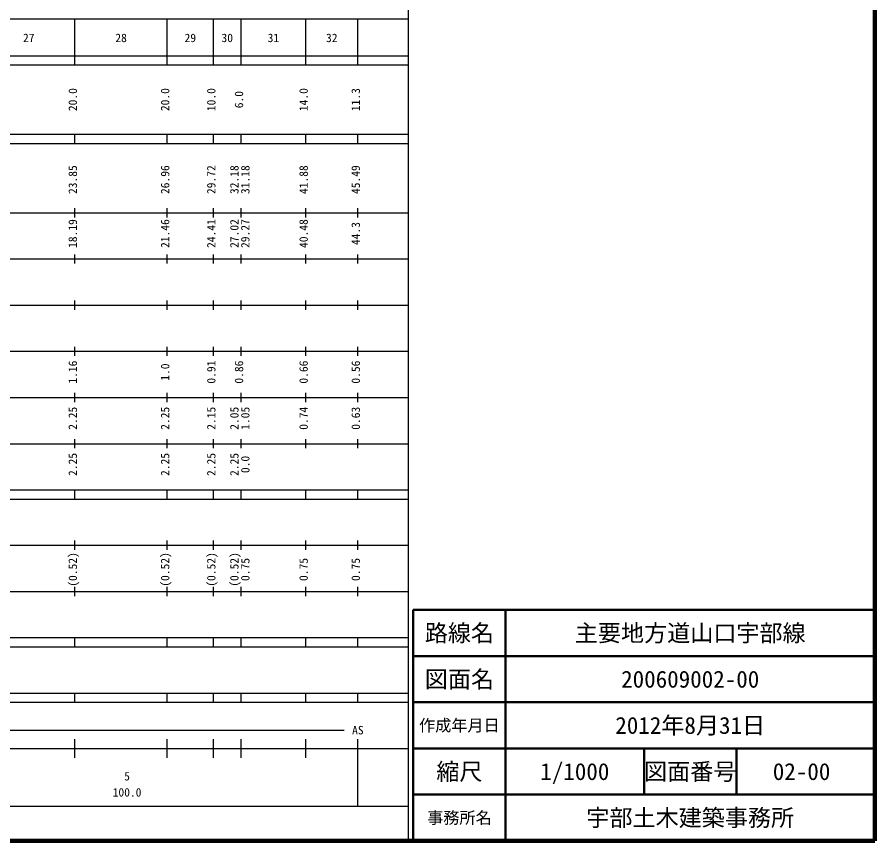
# Model space of a CAD drawing. Units: millimetres on the paper, enlarged 1000 times. Extents: x 40000 to 680000, y 20000 to 380000.
# Drawn here: x 494188 to 680000, y 20000 to 198357 of the extents above; entities that cross this region are included whole.
import ezdxf
from ezdxf.enums import TextEntityAlignment as Align

# ---------------------------------------------------------------- set-up
doc = ezdxf.new("R2010")
doc.units = ezdxf.units.MM
doc.header["$LTSCALE"] = 1000
for name, color, linetype, lineweight in [('M-TTL', 2, 'Continuous', 140), ('M-TTL-BAND', 7, 'Continuous', 25), ('M-TTL-FRAM', 2, 'Continuous', 50), ('M-TTL-LINE', 7, 'Continuous', 50)]:
    doc.layers.add(name, color=color, linetype=linetype, lineweight=lineweight)
doc.layers.add('M-TTL-TXT', color=7, linetype='Continuous')
doc.styles.add('ＭＳ ゴシック', font='')
doc.styles.get('ＭＳ ゴシック').set_extended_font_data('MS Gothic')

msp = doc.modelspace()

# ---------------------------------------------------------------- linework, layer by layer
at = {"layer": 'M-TTL'}
for p, q in [((680000, 20000), (680000, 380000)), ((40000, 20000), (680000, 20000))]:
    msp.add_line(p, q, dxfattribs=at)
at = {"layer": 'M-TTL-BAND'}
for p, q in [((579000, 20000), (579000, 370000)), ((68000, 198000), (579000, 198000)), ((506700, 188000), (506700, 198000)), ((526700, 188000), (526700, 198000)), ((536700, 188000), (536700, 198000)), ((542700, 188000), (542700, 198000)), ((556700, 188000), (556700, 198000)), ((568000, 188000), (568000, 198000)), ((40000, 190000), (579000, 190000)), ((40000, 188000), (579000, 188000)), ((40000, 173000), (579000, 173000)), ((506700, 171000), (506700, 173000)), ((526700, 171000), (526700, 173000)), ((536700, 171000), (536700, 173000)), ((542700, 171000), (542700, 173000)), ((556700, 171000), (556700, 173000)), ((568000, 171000), (568000, 173000)), ((40000, 171000), (579000, 171000)), ((506700, 155000), (506700, 157000)), ((526700, 155000), (526700, 157000)), ((536700, 155000), (536700, 157000)), ((542700, 155000), (542700, 157000)), ((556700, 155000), (556700, 157000)), ((568000, 155000), (568000, 157000)), ((40000, 156000), (579000, 156000)), ((506700, 145000), (506700, 147000)), ((526700, 145000), (526700, 147000)), ((536700, 145000), (536700, 147000)), ((542700, 145000), (542700, 147000)), ((556700, 145000), (556700, 147000)), ((568000, 145000), (568000, 147000)), ((46000, 146000), (579000, 146000)), ((52000, 136000), (579000, 136000)), ((506700, 135000), (506700, 137000)), ((526700, 135000), (526700, 137000)), ((536700, 135000), (536700, 137000)), ((542700, 135000), (542700, 137000)), ((556700, 135000), (556700, 137000)), ((568000, 135000), (568000, 137000)), ((506700, 125000), (506700, 127000)), ((526700, 125000), (526700, 127000)), ((536700, 125000), (536700, 127000)), ((542700, 125000), (542700, 127000)), ((556700, 125000), (556700, 127000)), ((568000, 125000), (568000, 127000)), ((46000, 126000), (579000, 126000)), ((52000, 116000), (579000, 116000)), ((506700, 115000), (506700, 117000)), ((526700, 115000), (526700, 117000)), ((536700, 115000), (536700, 117000)), ((542700, 115000), (542700, 117000)), ((556700, 115000), (556700, 117000)), ((568000, 115000), (568000, 117000)), ((46000, 106000), (579000, 106000)), ((506700, 105000), (506700, 107000)), ((526700, 105000), (526700, 107000)), ((536700, 105000), (536700, 107000)), ((542700, 105000), (542700, 107000)), ((556700, 105000), (556700, 107000)), ((568000, 105000), (568000, 107000)), ((40000, 96000), (579000, 96000)), ((506700, 94000), (506700, 96000)), ((526700, 94000), (526700, 96000)), ((536700, 94000), (536700, 96000)), ((542700, 94000), (542700, 96000)), ((556700, 94000), (556700, 96000)), ((568000, 94000), (568000, 96000)), ((40000, 94000), (579000, 94000)), ((49000, 84000), (579000, 84000)), ((506700, 83000), (506700, 85000)), ((526700, 83000), (526700, 85000)), ((536700, 83000), (536700, 85000)), ((542700, 83000), (542700, 85000)), ((556700, 83000), (556700, 85000)), ((568000, 83000), (568000, 85000)), ((506700, 73000), (506700, 75000)), ((526700, 73000), (526700, 75000)), ((536700, 73000), (536700, 75000)), ((542700, 73000), (542700, 75000)), ((556700, 73000), (556700, 75000)), ((568000, 73000), (568000, 75000)), ((40000, 74000), (579000, 74000)), ((40000, 64000), (579000, 64000)), ((506700, 62000), (506700, 64000)), ((526700, 62000), (526700, 64000)), ((536700, 62000), (536700, 64000)), ((542700, 62000), (542700, 64000)), ((556700, 62000), (556700, 64000)), ((568000, 62000), (568000, 64000)), ((40000, 62000), (579000, 62000)), ((40000, 52000), (579000, 52000)), ((506700, 50000), (506700, 52000)), ((526700, 50000), (526700, 52000)), ((536700, 50000), (536700, 52000)), ((542700, 50000), (542700, 52000)), ((556700, 50000), (556700, 52000)), ((568000, 50000), (568000, 52000)), ((40000, 50000), (579000, 50000)), ((71000, 44000), (565000, 44000)), ((506700, 38000), (506700, 42000)), ((526700, 38000), (526700, 42000)), ((536700, 38000), (536700, 42000)), ((542700, 38000), (542700, 42000)), ((556700, 38000), (556700, 42000)), ((568000, 27500), (568000, 42000)), ((40000, 40000), (579000, 40000)), ((68000, 27500), (579000, 27500))]:
    msp.add_line(p, q, dxfattribs=at)
at = {"layer": 'M-TTL-FRAM'}
for p, q in [((680000, 70000), (580000, 70000)), ((580000, 70000), (580000, 20000))]:
    msp.add_line(p, q, dxfattribs=at)
at = {"layer": 'M-TTL-LINE'}
for p, q in [((600000, 70000), (600000, 20000)), ((680000, 60000), (580000, 60000)), ((680000, 50000), (580000, 50000)), ((680000, 40000), (580000, 40000)), ((630000, 40000), (630000, 30000)), ((650000, 40000), (650000, 30000)), ((680000, 30000), (580000, 30000))]:
    msp.add_line(p, q, dxfattribs=at)

# ---------------------------------------------------------------- texts
at = {"layer": 'M-TTL-BAND', "style": 'ＭＳ ゴシック'}
for s, p in [('27', (496700, 192405)), ('28', (516700, 192405)), ('29', (531700, 192405)), ('30', (539700, 192405)), ('31', (549700, 192405)), ('32', (562350, 192405)), ('AS', (568000, 42500)), ('5', (518000, 32523)), ('100.0', (518000, 29033))]:
    msp.add_text(s, height=1833, dxfattribs=at).set_placement(p, align=Align.BOTTOM_CENTER)
for s, p in [('20.0', (507700, 180500)), ('20.0', (527700, 180500)), ('10.0', (537700, 180500)), ('6.0', (543700, 180500)), ('14.0', (557700, 180500)), ('11.3', (569000, 180500)), ('23.85', (507700, 163174)), ('26.96', (527700, 163174)), ('29.72', (537700, 163174)), ('32.18', (542700, 163174)), ('31.18', (545070, 163174)), ('41.88', (557700, 163174)), ('45.49', (569000, 163174)), ('18.19', (507700, 151500)), ('21.46', (527700, 151500)), ('24.41', (537700, 151500)), ('27.02', (542700, 151500)), ('29.27', (545070, 151500)), ('40.48', (557700, 151500)), ('44.3', (569000, 151500)), ('1.16', (507700, 121500)), ('1.0', (527700, 121500)), ('0.91', (537700, 121500)), ('0.86', (543700, 121500)), ('0.66', (557700, 121500)), ('0.56', (569000, 121500)), ('2.25', (507700, 111500)), ('2.25', (527700, 111500)), ('2.15', (537700, 111500)), ('2.05', (542700, 111500)), ('1.05', (545070, 111500)), ('0.74', (557700, 111500)), ('0.63', (569000, 111500)), ('2.25', (507700, 101500)), ('2.25', (527700, 101500)), ('2.25', (537700, 101500)), ('2.25', (542700, 101500)), ('0.0', (545070, 101500)), ('(0.52)', (507700, 78764)), ('(0.52)', (527700, 78764)), ('(0.52)', (537700, 78764)), ('(0.52)', (542700, 78764)), ('0.75', (545070, 78764)), ('0.75', (557700, 78764)), ('0.75', (569000, 78764))]:
    msp.add_text(s, height=1833, rotation=90, dxfattribs=at).set_placement(p, align=Align.BOTTOM_CENTER)
at = {"layer": 'M-TTL-TXT', "style": 'ＭＳ ゴシック'}
for s, height, p in [('路線名', 3666, (590000, 65000)), ('路線名', 3666, (590000, 65000)), ('主要地方道山口宇部線', 3666, (640000, 65000)), ('図面名', 3666, (590000, 55000)), ('図面名', 3666, (590000, 55000)), ('200609002-00', 3666, (640000, 55000)), ('作成年月日', 2566, (590000, 45000)), ('作成年月日', 2566, (590000, 45000)), ('2012年8月31日', 3666, (640000, 45000)), ('縮尺', 3666, (590000, 35000)), ('縮尺', 3666, (590000, 35000)), ('図面番号', 3666, (640000, 35000)), ('図面番号', 3666, (640000, 35000)), ('1/1000', 3666, (615000, 35000)), ('02-00', 3666, (664125, 35000)), ('事務所名', 2566, (590000, 25000)), ('事務所名', 2566, (590000, 25000)), ('宇部土木建築事務所', 3666, (640000, 25000))]:
    msp.add_text(s, height=height, dxfattribs=at).set_placement(p, align=Align.MIDDLE_CENTER)

doc.saveas('drawing.dxf')
